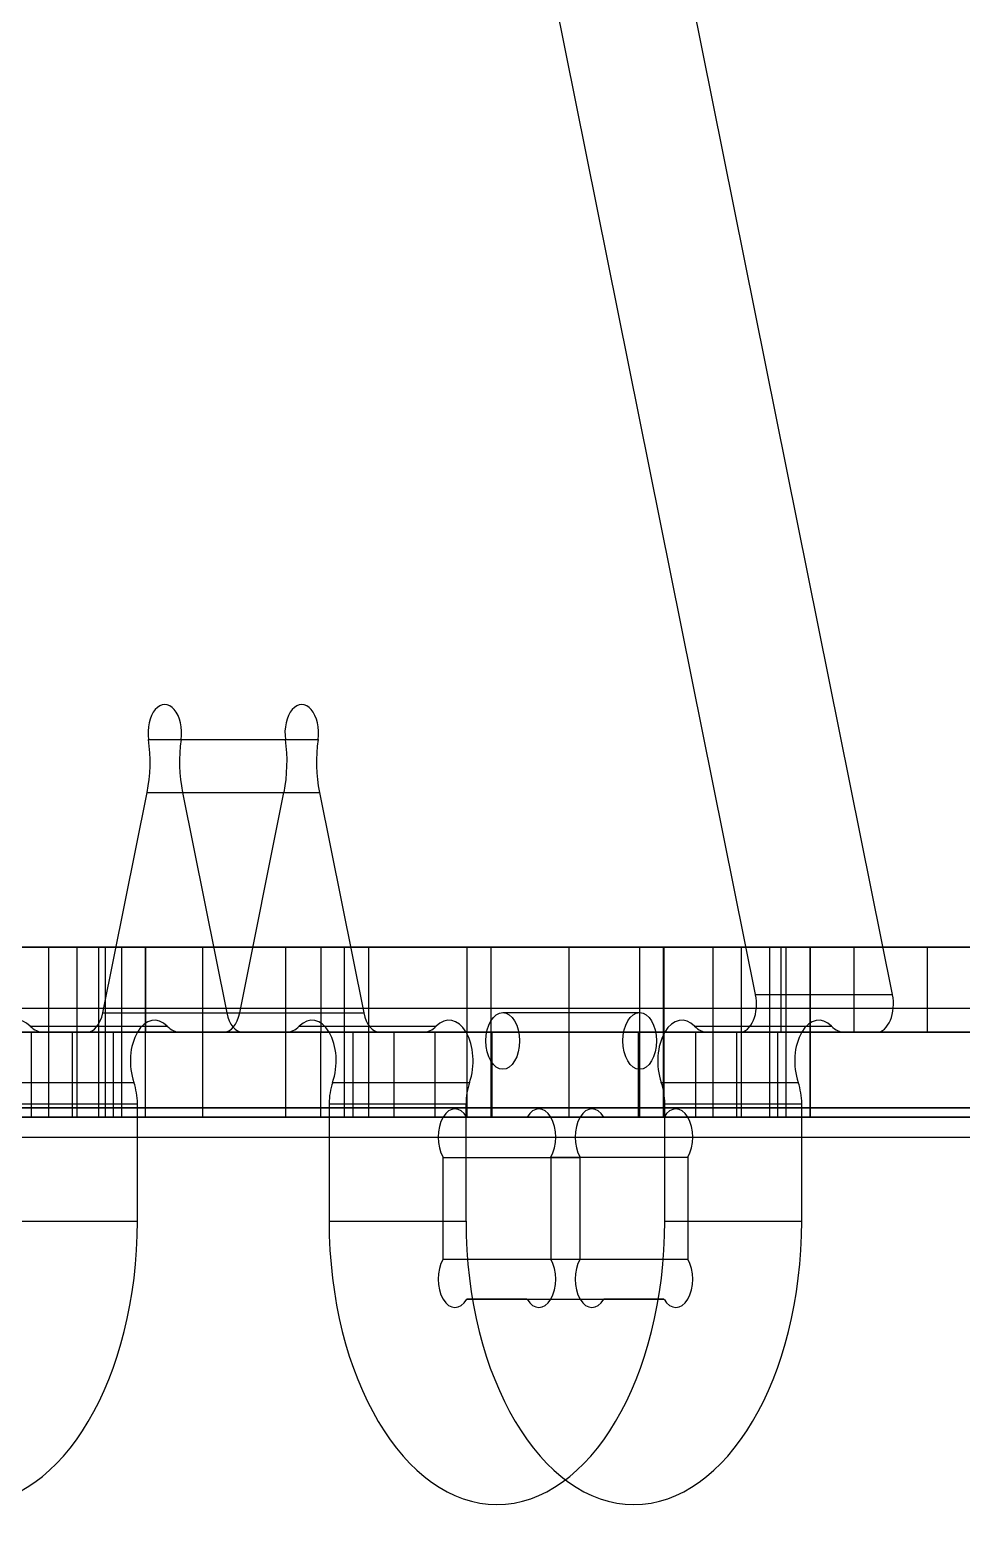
# Model space of a CAD drawing. Header units: millimetres. Extents: x -1736 to -633, y -290 to 351.
# Drawn here: x -1279 to -1180.4, y -44.4 to 115 of the extents above; entities that cross this region are included whole.
import ezdxf

# ---------------------------------------------------------------- set-up
doc = ezdxf.new("R2010")
doc.units = ezdxf.units.MM
doc.header["$MEASUREMENT"] = 0
for name, color, linetype, true_color in [('Electrical System', 7, 'Continuous', 0x0516e0), ('The Irrigation System', 7, 'Continuous', 0x04feff), ('The Wooden Frame', 7, 'Continuous', 0xd8b17e)]:
    doc.layers.add(name, color=color, linetype=linetype, true_color=true_color)

msp = doc.modelspace()

# ---------------------------------------------------------------- linework, layer by layer
at = {"layer": 'Electrical System'}
for points in [[(-885.54, 224.26, -481.4), (-892.32, 224.26, -489.76), (-905.48, 224.26, -505.91), (-924.81, 224.48, -529.14), (-943.21, 225.09, -550.62), (-960.84, 226.21, -570.45), (-977.82, 227.93, -588.73), (-994.23, 230.29, -605.55), (-1010.14, 233.28, -621.01), (-1025.58, 236.87, -635.19), (-1040.58, 241.03, -648.17), (-1055.11, 245.66, -660.03), (-1069.18, 250.68, -670.86), (-1082.76, 255.99, -680.71), (-1095.8, 261.47, -689.67), (-1108.27, 267, -697.8), (-1120.13, 272.47, -705.16), (-1131.35, 277.77, -711.81), (-1141.88, 282.79, -717.8), (-1151.7, 287.45, -723.19), (-1160.81, 291.66, -728.03), (-1169.2, 295.37, -732.37), (-1176.89, 298.56, -736.24), (-1183.91, 301.21, -739.69), (-1190.29, 303.32, -742.76), (-1196.11, 304.9, -745.49), (-1201.39, 305.98, -747.91), (-1206.22, 306.61, -750.04), (-1210.65, 306.82, -751.92), (-1214.74, 306.68, -753.55), (-1218.54, 306.26, -754.94), (-1223.23, 305.46, -756.5), (-1227.71, 304.42, -757.7), (-1232.08, 303.51, -758.58), (-1235.42, 302.95, -759.13), (-1238.91, 302.55, -759.57), (-1242.68, 302.37, -759.94), (-1246.69, 302.46, -760.23), (-1251.04, 302.84, -760.46), (-1254.86, 303.39, -760.61), (-1258.13, 303.99, -760.71), (-1260.75, 304.54, -760.78), (-1263.44, 305.15, -760.84), (-1267.25, 306.11, -760.91), (-1271.19, 307.2, -760.96), (-1275.25, 308.42, -761.01), (-1278.46, 309.43, -761.04), (-1281.73, 310.5, -761.06), (-1288.73, 312.85, -761.1), (-1297.17, 315.87, -761.13), (-1307.08, 319.51, -761.15), (-1314.92, 322.41, -761.15), (-1322.9, 325.35, -761.16), (-1331.09, 328.32, -761.16), (-1339.37, 331.24, -761.16), (-1350.55, 335.03, -761.15), (-1361.77, 338.54, -761.15), (-1373.06, 341.68, -761.14), (-1381.41, 343.78, -761.13), (-1389.73, 345.63, -761.12), (-1400.54, 347.69, -761.1), (-1413.78, 349.55, -761.08), (-1429.24, 350.58, -761.04), (-1444.06, 350.38, -760.98), (-1458.22, 349.02, -760.9), (-1471.72, 346.59, -760.81), (-1484.59, 343.2, -760.7), (-1496.87, 338.96, -760.56), (-1508.64, 333.93, -760.41), (-1519.96, 328.17, -760.24), (-1530.9, 321.64, -760.06), (-1541.48, 314.3, -759.86), (-1551.74, 306.07, -759.66), (-1561.68, 296.85, -759.46), (-1571.32, 286.54, -759.26), (-1580.64, 275.04, -759.08), (-1589.62, 262.26, -758.9), (-1598.24, 248.13, -758.75), (-1606.45, 232.58, -758.61), (-1614.22, 215.62, -758.49), (-1621.49, 197.21, -758.39), (-1628.23, 177.41, -758.32), (-1634.43, 156.25, -758.26), (-1640.11, 133.8, -758.21), (-1645.32, 110.13, -758.18), (-1650.18, 85.34, -758.15), (-1654.85, 59.52, -758.14), (-1659.6, 32.76, -758.13), (-1663.85, 9.92, -758.12), (-1667.58, -8.78, -758.12), (-1670.59, -23.17, -758.12), (-1673.81, -37.83, -758.12), (-1677.25, -52.81, -758.12), (-1680.9, -68.17, -758.12), (-1686.07, -89.67, -758.11), (-1691.41, -112.02, -758.11), (-1696.5, -135.48, -758.11), (-1700.19, -154.49, -758.11), (-1703.49, -174.76, -758.11), (-1705.69, -192.58, -758.11), (-1707.05, -207.65, -758.11), (-1707.84, -219.63, -758.11), (-1708.34, -232.13, -758.11), (-1708.46, -240.65, -758.11), (-1708.46, -245, -758.11)], [(-883.21, 221.26, -483.29), (-889.99, 221.26, -491.65), (-903.17, 221.26, -507.82), (-922.54, 221.48, -531.1), (-941.01, 222.09, -552.66), (-958.72, 223.22, -572.59), (-975.81, 224.95, -590.98), (-992.34, 227.32, -607.93), (-1008.39, 230.34, -623.52), (-1023.97, 233.97, -637.83), (-1039.11, 238.16, -650.93), (-1053.78, 242.84, -662.91), (-1067.99, 247.91, -673.84), (-1081.69, 253.27, -683.79), (-1094.84, 258.79, -692.83), (-1107.42, 264.37, -701.02), (-1119.36, 269.88, -708.43), (-1130.64, 275.21, -715.12), (-1141.22, 280.25, -721.14), (-1151.08, 284.92, -726.55), (-1160.2, 289.14, -731.39), (-1168.58, 292.85, -735.72), (-1176.24, 296.03, -739.58), (-1183.21, 298.66, -743.01), (-1189.52, 300.74, -746.04), (-1195.24, 302.29, -748.73), (-1200.41, 303.35, -751.09), (-1205.11, 303.96, -753.17), (-1209.41, 304.17, -754.99), (-1213.39, 304.03, -756.57), (-1217.11, 303.62, -757.94), (-1221.78, 302.82, -759.49), (-1226.37, 301.76, -760.72), (-1231, 300.8, -761.66), (-1234.58, 300.19, -762.25), (-1238.34, 299.77, -762.72), (-1242.39, 299.57, -763.11), (-1246.65, 299.67, -763.42), (-1251.23, 300.06, -763.67), (-1255.19, 300.64, -763.82), (-1258.57, 301.26, -763.93), (-1261.27, 301.82, -764), (-1264.03, 302.46, -764.06), (-1267.91, 303.43, -764.13), (-1271.92, 304.54, -764.19), (-1276.03, 305.78, -764.23), (-1279.27, 306.8, -764.26), (-1282.57, 307.87, -764.29), (-1289.63, 310.24, -764.33), (-1298.11, 313.28, -764.36), (-1308.03, 316.92, -764.37), (-1315.87, 319.83, -764.38), (-1323.84, 322.76, -764.38), (-1332.02, 325.72, -764.38), (-1340.27, 328.63, -764.38), (-1351.41, 332.41, -764.38), (-1362.56, 335.9, -764.37), (-1373.77, 339.02, -764.36), (-1382.05, 341.1, -764.36), (-1390.3, 342.93, -764.35), (-1401, 344.97, -764.33), (-1414.07, 346.81, -764.3), (-1429.32, 347.82, -764.26), (-1443.93, 347.62, -764.21), (-1457.87, 346.29, -764.13), (-1471.15, 343.9, -764.04), (-1483.81, 340.56, -763.93), (-1495.91, 336.38, -763.8), (-1507.52, 331.43, -763.65), (-1518.68, 325.75, -763.48), (-1529.45, 319.31, -763.3), (-1539.88, 312.08, -763.11), (-1549.99, 303.97, -762.91), (-1559.79, 294.89, -762.71), (-1569.29, 284.72, -762.52), (-1578.49, 273.37, -762.33), (-1587.36, 260.74, -762.16), (-1595.89, 246.76, -762), (-1604.02, 231.37, -761.87), (-1611.72, 214.54, -761.75), (-1618.95, 196.27, -761.66), (-1625.65, 176.58, -761.58), (-1631.82, 155.53, -761.52), (-1637.47, 133.17, -761.47), (-1642.66, 109.58, -761.44), (-1647.51, 84.84, -761.42), (-1652.18, 59.05, -761.4), (-1656.93, 32.28, -761.39), (-1661.18, 9.41, -761.38), (-1664.92, -9.32, -761.38), (-1667.94, -23.74, -761.38), (-1671.17, -38.42, -761.38), (-1674.61, -53.43, -761.38), (-1678.26, -68.8, -761.38), (-1683.44, -90.3, -761.38), (-1688.77, -112.63, -761.38), (-1693.85, -136.02, -761.38), (-1697.52, -154.97, -761.38), (-1700.8, -175.15, -761.38), (-1703, -192.88, -761.38), (-1704.35, -207.86, -761.38), (-1705.13, -219.77, -761.38), (-1705.63, -232.21, -761.38), (-1705.75, -240.68, -761.38), (-1705.75, -245, -761.38)], [(-887.87, 221.26, -479.51), (-894.65, 221.26, -487.87), (-907.8, 221.26, -504.01), (-927.13, 221.48, -527.24), (-945.53, 222.09, -548.72), (-963.17, 223.22, -568.56), (-980.16, 224.94, -586.85), (-996.59, 227.29, -603.69), (-1012.52, 230.28, -619.17), (-1027.98, 233.88, -633.36), (-1042.99, 238.04, -646.36), (-1057.54, 242.68, -658.24), (-1071.63, 247.71, -669.07), (-1085.21, 253.03, -678.94), (-1098.26, 258.51, -687.9), (-1110.74, 264.04, -696.03), (-1122.59, 269.51, -703.39), (-1133.8, 274.8, -710.03), (-1144.3, 279.81, -716.01), (-1154.09, 284.45, -721.38), (-1163.15, 288.63, -726.19), (-1171.48, 292.32, -730.49), (-1179.08, 295.47, -734.32), (-1185.99, 298.08, -737.72), (-1192.23, 300.14, -740.72), (-1197.87, 301.68, -743.37), (-1202.95, 302.72, -745.69), (-1207.53, 303.31, -747.72), (-1211.69, 303.51, -749.47), (-1215.49, 303.38, -750.99), (-1219.01, 302.99, -752.28), (-1223.38, 302.24, -753.73), (-1227.65, 301.25, -754.88), (-1231.99, 300.35, -755.76), (-1235.37, 299.77, -756.31), (-1238.97, 299.37, -756.77), (-1242.88, 299.18, -757.15), (-1247.04, 299.27, -757.45), (-1251.54, 299.66, -757.69), (-1255.47, 300.23, -757.84), (-1258.82, 300.85, -757.95), (-1261.5, 301.4, -758.02), (-1264.25, 302.03, -758.08), (-1268.12, 303, -758.15), (-1272.11, 304.12, -758.21), (-1276.22, 305.35, -758.25), (-1279.46, 306.37, -758.28), (-1282.76, 307.44, -758.31), (-1289.81, 309.81, -758.35), (-1298.28, 312.84, -758.37), (-1308.2, 316.49, -758.39), (-1316.04, 319.39, -758.4), (-1324, 322.32, -758.4), (-1332.17, 325.28, -758.4), (-1340.43, 328.19, -758.4), (-1351.55, 331.96, -758.4), (-1362.69, 335.45, -758.39), (-1373.89, 338.56, -758.38), (-1382.16, 340.64, -758.37), (-1390.38, 342.47, -758.36), (-1401.06, 344.5, -758.35), (-1414.11, 346.34, -758.32), (-1429.32, 347.35, -758.28), (-1443.88, 347.15, -758.22), (-1457.77, 345.82, -758.15), (-1471, 343.44, -758.06), (-1483.62, 340.11, -757.95), (-1495.67, 335.95, -757.82), (-1507.24, 331.01, -757.67), (-1518.36, 325.35, -757.5), (-1529.11, 318.94, -757.32), (-1539.5, 311.73, -757.13), (-1549.58, 303.64, -756.93), (-1559.36, 294.58, -756.73), (-1568.84, 284.43, -756.54), (-1578.02, 273.11, -756.35), (-1586.88, 260.5, -756.18), (-1595.39, 246.54, -756.03), (-1603.52, 231.16, -755.89), (-1611.21, 214.35, -755.78), (-1618.42, 196.1, -755.68), (-1625.12, 176.44, -755.6), (-1631.28, 155.4, -755.54), (-1636.93, 133.06, -755.5), (-1642.12, 109.48, -755.46), (-1646.97, 84.74, -755.44), (-1651.64, 58.95, -755.42), (-1656.39, 32.18, -755.41), (-1660.64, 9.31, -755.41), (-1664.38, -9.43, -755.41), (-1667.4, -23.85, -755.41), (-1670.63, -38.54, -755.4), (-1674.08, -53.55, -755.4), (-1677.72, -68.93, -755.4), (-1682.9, -90.43, -755.4), (-1688.24, -112.75, -755.4), (-1693.31, -136.14, -755.4), (-1696.98, -155.07, -755.4), (-1700.26, -175.23, -755.4), (-1702.45, -192.94, -755.4), (-1703.8, -207.9, -755.4), (-1704.58, -219.8, -755.4), (-1705.08, -232.22, -755.4), (-1705.2, -240.68, -755.4), (-1705.2, -245, -755.4)], [(-885.54, 218.26, -481.4), (-892.32, 218.26, -489.76), (-905.49, 218.26, -505.92), (-924.86, 218.48, -529.2), (-943.33, 219.09, -550.76), (-961.05, 220.22, -570.7), (-978.15, 221.95, -589.11), (-994.7, 224.33, -606.07), (-1010.76, 227.34, -621.68), (-1026.36, 230.98, -636), (-1041.52, 235.18, -649.12), (-1056.22, 239.86, -661.11), (-1070.44, 244.94, -672.06), (-1084.15, 250.3, -682.01), (-1097.31, 255.83, -691.06), (-1109.88, 261.41, -699.25), (-1121.82, 266.92, -706.66), (-1133.09, 272.24, -713.34), (-1143.65, 277.27, -719.34), (-1153.47, 281.92, -724.73), (-1162.54, 286.11, -729.55), (-1170.85, 289.8, -733.85), (-1178.42, 292.94, -737.66), (-1185.29, 295.52, -741.03), (-1191.46, 297.56, -744), (-1197, 299.07, -746.61), (-1201.96, 300.09, -748.87), (-1206.42, 300.66, -750.84), (-1210.45, 300.85, -752.54), (-1214.13, 300.73, -754.01), (-1217.58, 300.35, -755.28), (-1221.92, 299.6, -756.72), (-1226.31, 298.59, -757.91), (-1230.9, 297.63, -758.84), (-1234.53, 297.02, -759.43), (-1238.39, 296.58, -759.92), (-1242.58, 296.38, -760.33), (-1247, 296.48, -760.65), (-1251.73, 296.89, -760.9), (-1255.8, 297.48, -761.06), (-1259.27, 298.12, -761.16), (-1262.02, 298.69, -761.24), (-1264.83, 299.34, -761.3), (-1268.78, 300.32, -761.37), (-1272.84, 301.46, -761.43), (-1277, 302.71, -761.48), (-1280.28, 303.73, -761.51), (-1283.6, 304.82, -761.53), (-1290.71, 307.2, -761.57), (-1299.22, 310.25, -761.6), (-1309.15, 313.9, -761.62), (-1316.99, 316.8, -761.62), (-1324.95, 319.73, -761.63), (-1333.1, 322.69, -761.63), (-1341.33, 325.59, -761.62), (-1352.41, 329.34, -761.62), (-1363.49, 332.81, -761.61), (-1374.6, 335.9, -761.61), (-1382.8, 337.96, -761.6), (-1390.95, 339.77, -761.59), (-1401.51, 341.78, -761.57), (-1414.41, 343.6, -761.55), (-1429.41, 344.59, -761.51), (-1443.74, 344.4, -761.45), (-1457.41, 343.09, -761.38), (-1470.43, 340.74, -761.29), (-1482.85, 337.47, -761.18), (-1494.72, 333.37, -761.05), (-1506.11, 328.51, -760.9), (-1517.08, 322.93, -760.74), (-1527.66, 316.61, -760.56), (-1537.91, 309.5, -760.37), (-1547.83, 301.54, -760.18), (-1557.46, 292.61, -759.98), (-1566.81, 282.61, -759.79), (-1575.87, 271.44, -759.61), (-1584.62, 258.99, -759.44), (-1593.04, 245.18, -759.29), (-1601.09, 229.95, -759.15), (-1608.71, 213.28, -759.04), (-1615.88, 195.15, -758.94), (-1622.53, 175.61, -758.87), (-1628.67, 154.68, -758.81), (-1634.29, 132.43, -758.76), (-1639.47, 108.93, -758.73), (-1644.3, 84.24, -758.7), (-1648.97, 58.48, -758.69), (-1653.72, 31.7, -758.68), (-1657.98, 8.8, -758.67), (-1661.72, -9.97, -758.67), (-1664.75, -24.42, -758.67), (-1667.99, -39.14, -758.67), (-1671.44, -54.17, -758.67), (-1675.09, -69.56, -758.67), (-1680.27, -91.07, -758.67), (-1685.59, -113.36, -758.67), (-1690.65, -136.68, -758.67), (-1694.31, -155.55, -758.67), (-1697.57, -175.61, -758.67), (-1699.75, -193.23, -758.67), (-1701.09, -208.11, -758.67), (-1701.87, -219.95, -758.67), (-1702.37, -232.29, -758.67), (-1702.48, -240.71, -758.67), (-1702.48, -245, -758.67)]]:
    msp.add_open_spline(points, degree=3, knots=[0, 0, 0, 0, 32.303081, 62.488288, 90.767441, 117.335156, 142.370567, 166.036756, 188.478604, 209.819901, 230.160584, 249.574871, 268.110802, 285.791439, 302.617673, 318.572438, 333.625988, 347.741916, 360.8836, 373.020834, 384.136404, 394.231694, 403.32863, 411.468987, 418.713078, 425.137965, 430.835027, 435.90661, 440.461521, 444.60942, 448.454882, 452.092656, 459.06706, 462.543499, 466.100638, 469.805485, 473.726161, 478.098458, 482.470754, 487.399442, 490.073224, 492.747006, 495.639228, 498.53145, 504.756862, 508.085725, 511.414587, 514.949649, 518.484711, 533.73592, 541.96194, 550.18796, 558.815229, 567.442497, 576.25919, 585.075883, 602.687462, 611.316059, 619.944655, 628.281608, 636.61856, 652.589512, 667.828196, 682.372483, 696.304141, 709.727746, 722.754355, 735.49185, 748.042577, 760.507453, 772.992874, 785.61543, 798.503526, 811.79616, 825.638959, 840.177755, 855.550242, 871.876453, 889.249264, 907.730503, 927.355021, 948.135701, 970.067434, 993.130195, 1017.291634, 1042.50993, 1068.737996, 1095.931433, 1124.075485, 1138.52139, 1153.241938, 1168.268931, 1183.645806, 1199.428675, 1215.687525, 1249.99373, 1268.270983, 1287.493643, 1307.850898, 1329.576014, 1341.038868, 1352.956105, 1365.373646, 1378.34196, 1378.34196, 1378.34196, 1378.34196], dxfattribs=at)
msp.add_open_spline([(-885.54, 221.26, -481.4), (-962.54, 221.26, -576.4), (-1072, 221.26, -701.4), (-1257, 374.26, -761.4), (-1175.32, 226.36, -761.4), (-1394.42, 382.85, -761.4), (-1510, 337, -761.4), (-1597.47, 288, -758.39), (-1655.33, 124.32, -758.39), (-1656.47, -35, -758.39), (-1705.47, -148, -758.39), (-1705.47, -245, -758.39)], degree=5, dxfattribs=at)
at = {"layer": 'The Irrigation System'}
for p, q in [((-711.74, 0, 110.11), (-1311.74, 0, 110.11)), ((-711.74, 0, -189.89), (-1311.74, 0, -189.89)), ((-711.74, 0, -39.89), (-1311.74, 0, -39.89)), ((-712.74, 1, 110.11), (-1310.74, 1, 110.11)), ((-1310.74, 1, -188.89), (-712.74, 1, -188.89)), ((-712.74, 1, -39.89), (-1310.74, 1, -39.89))]:
    msp.add_line(p, q, dxfattribs=at)
at = {"layer": 'The Wooden Frame'}
for p, q in [((-1202.19, 12.97, -442.73), (-1227.84, 140.35, -407.85)), ((-1202.19, 12.97, -442.73), (-1227.84, 140.35, -407.85)), ((-1187.69, 12.97, -432.06), (-1213.34, 140.35, -397.19)), ((-1187.69, 12.97, -432.06), (-1213.34, 140.35, -397.19)), ((-1266.48, 39.96, -355.31), (-1251.98, 39.96, -344.65)), ((-1266.48, 39.96, -355.31), (-1251.98, 39.96, -344.65)), ((-1263.03, 39.96, -360.01), (-1248.53, 39.96, -349.34)), ((-1263.03, 39.96, -360.01), (-1248.53, 39.96, -349.34)), ((-1271.33, 11.03, -348.72), (-1266.63, 34.37, -355.11)), ((-1271.33, 11.03, -348.72), (-1266.63, 34.37, -355.11)), ((-1266.63, 34.37, -355.11), (-1252.13, 34.37, -344.45)), ((-1266.63, 34.37, -355.11), (-1252.13, 34.37, -344.45)), ((-1262.88, 34.37, -360.21), (-1248.38, 34.37, -349.54)), ((-1262.88, 34.37, -360.21), (-1258.18, 11.03, -366.59)), ((-1262.88, 34.37, -360.21), (-1248.38, 34.37, -349.54)), ((-1262.88, 34.37, -360.21), (-1258.18, 11.03, -366.59)), ((-1256.82, 11.03, -338.06), (-1252.13, 34.37, -344.45)), ((-1256.82, 11.03, -338.06), (-1252.13, 34.37, -344.45)), ((-1248.38, 34.37, -349.54), (-1243.68, 11.03, -355.93)), ((-1248.38, 34.37, -349.54), (-1243.68, 11.03, -355.93)), ((-1145.44, 18, -474.14), (-1374.8, 18, -474.14)), ((-1361.74, 18, -208.39), (-1031.04, 18, -208.39)), ((-1342.24, 18, 258.89), (-680.74, 18, 258.89)), ((-680.74, 18, 278.14), (-1342.24, 18, 278.14)), ((-1342.24, 18, 475.14), (-680.74, 18, 475.14)), ((-680.74, 18, 285.64), (-1342.24, 18, 285.64)), ((-1300.55, 18, -277.55), (-1269.29, 18, -320.05)), ((-1282.28, 18, -334.88), (-1248.23, 18, -381.18)), ((-1277.03, 0, -290), (-1277.03, 18, -290)), ((-1274.03, 0, -293), (-1274.03, 18, -293)), ((-1274.03, 0, -287), (-1274.03, 18, -287)), ((-1271.72, 0, -739.59), (-1271.72, 18, -739.59)), ((-1151.99, 18, -495.8), (-1271.72, 18, -739.59)), ((-1271.03, 0, -290), (-1271.03, 18, -290)), ((-1269.29, 9, -320.05), (-1269.29, 18, -320.05)), ((-1232.72, 18, -369.78), (-1266.78, 18, -323.47)), ((-1266.78, 18, -323.47), (-1266.78, 9, -323.47)), ((-1266.78, 0, -323.47), (-1266.78, 18, -323.47)), ((-1260.73, 0, 176.92), (-1260.73, 18, 176.92)), ((-1251.94, 0, 198.14), (-1251.94, 18, 198.14)), ((-1248.23, 18, -381.18), (-1248.23, 9, -381.18)), ((-1214.46, 18, -427.11), (-1245.72, 18, -384.6)), ((-1245.72, 9, -384.6), (-1245.72, 18, -384.6)), ((-1243.15, 0, 219.35), (-1243.15, 18, 219.35)), ((-1232.72, 9, -369.78), (-1232.72, 18, -369.78)), ((-1232.72, 0, -369.78), (-1232.72, 18, -369.78)), ((-1230.21, 18, -373.19), (-1198.95, 18, -415.7)), ((-1230.21, 9, -373.19), (-1230.21, 18, -373.19)), ((-1221.94, 0, 228.14), (-1221.94, 18, 228.14)), ((-801.03, 18, 228.14), (-1221.94, 18, 228.14)), ((-1214.46, 9, -427.11), (-1214.46, 18, -427.11)), ((-1211.94, 9, -430.52), (-1211.94, 18, -430.52)), ((-1211.94, 18, -430.52), (-1199.49, 18, -447.45)), ((-1211.94, 9, -430.52), (-1211.94, 18, -430.52)), ((-1211.86, 0, -617.7), (-1211.86, 18, -617.7)), ((-1206.69, 0, -385.65), (-1206.69, 18, -385.65)), ((-1203.69, 0, -388.65), (-1203.69, 18, -388.65)), ((-1203.69, 0, -382.65), (-1203.69, 18, -382.65)), ((-1200.69, 0, -385.65), (-1200.69, 18, -385.65)), ((-1199.49, 9, -447.45), (-1199.49, 18, -447.45)), ((-1199.49, 18, -447.45), (-1183.99, 18, -436.05)), ((-1198.95, 9, -415.7), (-1198.95, 18, -415.7)), ((-1183.99, 18, -436.05), (-1196.43, 18, -419.12)), ((-1196.43, 18, -419.12), (-1196.43, 9, -419.12)), ((-1196.43, 9, -419.12), (-1196.43, 18, -419.12)), ((-1196.39, 0, -208.39), (-1196.39, 18, -208.39)), ((-1191.74, 9, -441.75), (-1191.74, 18, -441.75)), ((-1183.99, 9, -436.05), (-1183.99, 18, -436.05)), ((-1202.19, 12.97, -442.73), (-1187.69, 12.97, -432.06)), ((-1202.19, 12.97, -442.73), (-1187.69, 12.97, -432.06)), ((-676.24, 11.5, 276.89), (-1347.24, 11.5, 276.89)), ((-676.24, 11.5, 258.89), (-1347.24, 11.5, 258.89)), ((-676.24, 11.5, 267.89), (-1347.24, 11.5, 267.89)), ((-1279, 9.63, -338.29), (-1264.5, 9.63, -327.63)), ((-1279, 9.63, -338.29), (-1264.5, 9.63, -327.63)), ((-1271.33, 11.03, -348.72), (-1256.82, 11.03, -338.06)), ((-1271.33, 11.03, -348.72), (-1256.82, 11.03, -338.06)), ((-1258.18, 11.03, -366.59), (-1243.68, 11.03, -355.93)), ((-1258.18, 11.03, -366.59), (-1243.68, 11.03, -355.93)), ((-1250.51, 9.63, -377.03), (-1236.01, 9.63, -366.36)), ((-1250.51, 9.63, -377.03), (-1236.01, 9.63, -366.36)), ((-1228.97, 11.07, -406.32), (-1214.47, 11.07, -395.65)), ((-1228.97, 11.07, -406.32), (-1214.47, 11.07, -395.65)), ((-1208.66, 9.63, -433.94), (-1194.16, 9.63, -423.27)), ((-1208.66, 9.63, -433.94), (-1194.16, 9.63, -423.27)), ((-1361.74, 9, -208.39), (-1031.04, 9, -208.39)), ((-680.74, 9, 258.89), (-1342.24, 9, 258.89)), ((-1342.24, 9, 278.14), (-680.74, 9, 278.14)), ((-1342.24, 9, 475.14), (-680.74, 9, 475.14)), ((-1269.29, 9, -320.05), (-1300.55, 9, -277.55)), ((-1248.23, 9, -381.18), (-1282.28, 9, -334.88)), ((-1278.87, 0, -332.36), (-1278.87, 9, -332.36)), ((-1278.87, 9, -332.36), (-1270.19, 9, -325.99)), ((-1277.66, 9, -340.11), (-1263.16, 9, -329.45)), ((-1277.66, 9, -340.11), (-1273.01, 9, -346.43)), ((-1277.66, 9, -340.11), (-1263.16, 9, -329.45)), ((-1277.66, 9, -340.11), (-1273.01, 9, -346.43)), ((-1274.53, 9, -329.17), (-1240.48, 9, -375.48)), ((-1274.53, 0, -329.17), (-1274.53, 9, -329.17)), ((-1273.01, 9, -346.43), (-1258.51, 9, -335.77)), ((-1273.01, 9, -346.43), (-1258.51, 9, -335.77)), ((-1151.99, 9, -495.8), (-1271.72, 9, -739.59)), ((-1270.19, 0, -325.99), (-1270.19, 9, -325.99)), ((-1269.29, 0, -320.05), (-1269.29, 9, -320.05)), ((-1266.78, 9, -323.47), (-1232.72, 9, -369.78)), ((-1249.75, 9, -346.62), (-1265.26, 9, -358.03)), ((-1263.16, 9, -329.45), (-1258.51, 9, -335.77)), ((-1263.16, 9, -329.45), (-1258.51, 9, -335.77)), ((-1256.5, 9, -368.88), (-1242, 9, -358.22)), ((-1256.5, 9, -368.88), (-1251.85, 9, -375.21)), ((-1256.5, 9, -368.88), (-1242, 9, -358.22)), ((-1256.5, 9, -368.88), (-1251.85, 9, -375.21)), ((-1251.85, 9, -375.21), (-1237.35, 9, -364.54)), ((-1251.85, 9, -375.21), (-1237.35, 9, -364.54)), ((-1248.23, 0, -381.18), (-1248.23, 9, -381.18)), ((-1245.72, 0, -384.6), (-1245.72, 9, -384.6)), ((-1214.46, 9, -427.11), (-1245.72, 9, -384.6)), ((-1244.81, 0, -378.67), (-1244.81, 9, -378.67)), ((-1236.14, 9, -372.29), (-1244.81, 9, -378.67)), ((-1242, 9, -358.22), (-1237.35, 9, -364.54)), ((-1242, 9, -358.22), (-1237.35, 9, -364.54)), ((-1240.48, 0, -375.48), (-1240.48, 9, -375.48)), ((-1236.14, 0, -372.29), (-1236.14, 9, -372.29)), ((-1230.21, 0, -373.19), (-1230.21, 9, -373.19)), ((-1230.21, 9, -373.19), (-1198.95, 9, -415.7)), ((-1230.09, 0, -405.85), (-1230.09, 9, -405.85)), ((-801.03, 9, 228.14), (-1221.94, 9, 228.14)), ((-1214.58, 0, -394.45), (-1214.58, 9, -394.45)), ((-1214.46, 0, -427.11), (-1214.46, 9, -427.11)), ((-1199.49, 9, -447.45), (-1211.94, 9, -430.52)), ((-1211.94, 0, -430.52), (-1211.94, 9, -430.52)), ((-1208.52, 0, -428.01), (-1208.52, 9, -428.01)), ((-1208.52, 9, -428.01), (-1199.85, 9, -421.63)), ((-1207.32, 9, -435.76), (-1192.82, 9, -425.09)), ((-1207.32, 9, -435.76), (-1203.88, 9, -440.44)), ((-1207.32, 9, -435.76), (-1192.82, 9, -425.09)), ((-1207.32, 9, -435.76), (-1203.88, 9, -440.44)), ((-1204.19, 0, -424.82), (-1204.19, 9, -424.82)), ((-1204.19, 9, -424.82), (-1191.74, 9, -441.75)), ((-1203.88, 9, -440.44), (-1189.37, 9, -429.77)), ((-1203.88, 9, -440.44), (-1189.37, 9, -429.77)), ((-1199.85, 0, -421.63), (-1199.85, 9, -421.63)), ((-1183.99, 9, -436.05), (-1199.49, 9, -447.45)), ((-1198.95, 0, -415.7), (-1198.95, 9, -415.7)), ((-1196.43, 9, -419.12), (-1183.99, 9, -436.05)), ((-1196.43, 0, -419.12), (-1196.43, 9, -419.12)), ((-1192.82, 9, -425.09), (-1189.37, 9, -429.77)), ((-1192.82, 9, -425.09), (-1189.37, 9, -429.77)), ((-1282.53, 3.68, -333.49), (-1268.03, 3.68, -322.83)), ((-1282.53, 3.68, -333.49), (-1268.03, 3.68, -322.83)), ((-1246.98, 3.68, -381.82), (-1232.48, 3.68, -371.16)), ((-1246.98, 3.68, -381.82), (-1232.48, 3.68, -371.16)), ((-1212.19, 3.68, -429.14), (-1197.68, 3.68, -418.47)), ((-1212.19, 3.68, -429.14), (-1197.68, 3.68, -418.47)), ((-1145.44, 0, -474.14), (-1374.8, 0, -474.14)), ((-1361.74, 0, -208.39), (-1031.04, 0, -208.39)), ((-1300.55, 0, -277.55), (-1269.29, 0, -320.05)), ((-1282.15, 1.42, -334), (-1267.65, 1.42, -323.34)), ((-1282.15, 1.42, -334), (-1267.65, 1.42, -323.34)), ((-1270.19, 0, -325.99), (-1278.87, 0, -332.36)), ((-1151.99, 0, -495.8), (-1271.72, 0, -739.59)), ((-1267.65, -10.99, -323.34), (-1267.65, 1.42, -323.34)), ((-1267.65, -10.99, -323.34), (-1267.65, 1.42, -323.34)), ((-1247.36, 1.42, -381.31), (-1232.86, 1.42, -370.65)), ((-1247.36, 1.42, -381.31), (-1247.36, -10.99, -381.31)), ((-1247.36, 1.42, -381.31), (-1232.86, 1.42, -370.65)), ((-1247.36, 1.42, -381.31), (-1247.36, -10.99, -381.31)), ((-1214.46, 0, -427.11), (-1245.72, 0, -384.6)), ((-1244.81, 0, -378.67), (-1236.14, 0, -372.29)), ((-1232.86, 1.42, -370.65), (-1232.86, -10.99, -370.65)), ((-1232.86, 1.42, -370.65), (-1232.86, -10.99, -370.65)), ((-1232.77, 0, -401.14), (-1218.27, 0, -390.48)), ((-1232.77, 0, -401.14), (-1226.4, 0, -409.82)), ((-1232.77, 0, -401.14), (-1218.27, 0, -390.48)), ((-1232.77, 0, -401.14), (-1226.4, 0, -409.82)), ((-1230.21, 0, -373.19), (-1198.95, 0, -415.7)), ((-1226.4, 0, -409.82), (-1211.9, 0, -399.15)), ((-1226.4, 0, -409.82), (-1211.9, 0, -399.15)), ((-1218.27, 0, -390.48), (-1211.9, 0, -399.15)), ((-1218.27, 0, -390.48), (-1211.9, 0, -399.15)), ((-1211.81, -10.99, -429.65), (-1211.81, 1.42, -429.65)), ((-1211.81, 1.42, -429.65), (-1197.31, 1.42, -418.99)), ((-1211.81, -10.99, -429.65), (-1211.81, 1.42, -429.65)), ((-1211.81, 1.42, -429.65), (-1197.31, 1.42, -418.99)), ((-1199.85, 0, -421.63), (-1208.52, 0, -428.01)), ((-1197.31, -10.99, -418.99), (-1197.31, 1.42, -418.99)), ((-1197.31, -10.99, -418.99), (-1197.31, 1.42, -418.99)), ((-661.49, 0, 285.64), (-1361.49, 0, 285.64)), ((-1358.49, 0, 475.14), (-664.49, 0, 475.14)), ((-801.03, 0, 228.14), (-1221.94, 0, 228.14)), ((-1323.61, -2.12, -207.89), (-1029.99, -2.12, -207.89)), ((-1323.61, -2.12, -189.89), (-1029.99, -2.12, -189.89)), ((-1323.61, -2.12, -207.89), (-1029.99, -2.12, -207.89)), ((-1323.61, -2.12, -189.89), (-1029.99, -2.12, -189.89)), ((-1235.29, -15.01, -397.73), (-1235.29, -4.25, -397.73)), ((-1235.29, -4.25, -397.73), (-1220.78, -4.25, -387.06)), ((-1235.29, -15.01, -397.73), (-1235.29, -4.25, -397.73)), ((-1235.29, -4.25, -397.73), (-1220.78, -4.25, -387.06)), ((-1223.88, -4.24, -413.24), (-1209.38, -4.24, -402.57)), ((-1223.88, -4.24, -413.24), (-1223.88, -15.02, -413.24)), ((-1223.88, -4.24, -413.24), (-1209.38, -4.24, -402.57)), ((-1223.88, -4.24, -413.24), (-1223.88, -15.02, -413.24)), ((-1220.78, -15.01, -387.06), (-1220.78, -4.25, -387.06)), ((-1220.78, -15.01, -387.06), (-1220.78, -4.25, -387.06)), ((-1209.38, -4.24, -402.57), (-1209.38, -15.02, -402.57)), ((-1209.38, -4.24, -402.57), (-1209.38, -15.02, -402.57)), ((-1282.15, -10.99, -334), (-1267.65, -10.99, -323.34)), ((-1282.15, -10.99, -334), (-1267.65, -10.99, -323.34)), ((-1247.36, -10.99, -381.31), (-1232.86, -10.99, -370.65)), ((-1247.36, -10.99, -381.31), (-1232.86, -10.99, -370.65)), ((-1211.81, -10.99, -429.65), (-1197.31, -10.99, -418.99)), ((-1211.81, -10.99, -429.65), (-1197.31, -10.99, -418.99)), ((-1235.29, -15.01, -397.73), (-1220.78, -15.01, -387.06)), ((-1235.29, -15.01, -397.73), (-1220.78, -15.01, -387.06)), ((-1223.88, -15.02, -413.24), (-1209.38, -15.02, -402.57)), ((-1223.88, -15.02, -413.24), (-1209.38, -15.02, -402.57)), ((-1226.4, -19.26, -409.82), (-1232.77, -19.26, -401.14)), ((-1232.77, -19.26, -401.14), (-1218.27, -19.26, -390.48)), ((-1226.4, -19.26, -409.82), (-1232.77, -19.26, -401.14)), ((-1232.77, -19.26, -401.14), (-1218.27, -19.26, -390.48)), ((-1226.4, -19.26, -409.82), (-1211.9, -19.26, -399.15)), ((-1226.4, -19.26, -409.82), (-1211.9, -19.26, -399.15)), ((-1211.9, -19.26, -399.15), (-1218.27, -19.26, -390.48)), ((-1211.9, -19.26, -399.15), (-1218.27, -19.26, -390.48))]:
    msp.add_line(p, q, dxfattribs=at)
at = {"layer": 'The Wooden Frame', "extrusion": (0, 1, 0)}
for centre in [(1274.03, -290, 18), (1203.69, -385.65, 18), (1274.03, -290, 9), (1203.69, -385.65, 9), (1274.03, -290, 0), (1203.69, -385.65, 0)]:
    msp.add_circle(centre, 3, dxfattribs=at)
at = {"layer": 'The Wooden Frame', "extrusion": (0.805598, 0, 0.592462)}
for centre in [(8.07, 400.79, -1230.78), (8.07, 400.79, -1230.78), (8.07, 400.79, -1212.78), (8.07, 400.79, -1212.78)]:
    msp.add_circle(centre, 3, dxfattribs=at)
at = {"layer": 'The Wooden Frame', "extrusion": (0.805598, 2.72605e-14, 0.592462)}
for centre in [(40.67, 461.19, -1230.78), (40.67, 461.19, -1230.78), (40.67, 461.19, -1212.78), (40.67, 461.19, -1212.78)]:
    msp.add_arc(centre, 3, 256.2796, 103.7204, dxfattribs=at)
at = {"layer": 'The Wooden Frame', "extrusion": (0.805598, 2.16142e-14, 0.592462)}
msp.add_arc((37.59, 473.82, -1230.78), 10, 251.2295, 283.7192, dxfattribs=at)
msp.add_arc((37.59, 473.82, -1230.78), 10, 251.2295, 283.7192, dxfattribs=at)
at = {"layer": 'The Wooden Frame', "extrusion": (0.805598, -3.60774e-14, 0.592462)}
msp.add_arc((37.59, 448.56, -1230.78), 10, 76.2808, 108.7705, dxfattribs=at)
msp.add_arc((37.59, 448.56, -1230.78), 10, 76.2808, 108.7705, dxfattribs=at)
at = {"layer": 'The Wooden Frame', "extrusion": (0.805598, -2.31736e-15, 0.592462)}
msp.add_arc((37.59, 473.82, -1212.78), 10, 251.2295, 283.7192, dxfattribs=at)
msp.add_arc((37.59, 473.82, -1212.78), 10, 251.2295, 283.7192, dxfattribs=at)
at = {"layer": 'The Wooden Frame', "extrusion": (0.805598, -3.23653e-14, 0.592462)}
msp.add_arc((37.59, 448.56, -1212.78), 10, 76.2808, 108.7705, dxfattribs=at)
msp.add_arc((37.59, 448.56, -1212.78), 10, 76.2808, 108.7705, dxfattribs=at)
at = {"layer": 'The Wooden Frame', "extrusion": (1.93183e-14, 1, -4.01545e-14)}
msp.add_arc((1310.79, -708.39, 18), 50, 218.6156, 270, dxfattribs=at)
at = {"layer": 'The Wooden Frame', "extrusion": (0, 1, 0)}
for centre, radius, start, end in [((1281.94, 198.14, 18), 30, 180, 270.0435), ((1221.94, 198.14, 18), 30, 360, 90), ((1281.94, 198.14, 9), 30, 180, 270.0435), ((1221.94, 198.14, 9), 30, 360, 90), ((1281.83, -331.91, 0), 3, 188.6681, 8.6681), ((1269.74, -323.02, 0), 3, 98.6681, 278.6681), ((1211.49, -427.56, 0), 3, 188.6681, 8.6681), ((1199.4, -418.67, 0), 3, 98.6681, 278.6681), ((1281.94, 198.14, 0), 30, 180, 270.0435), ((1221.94, 198.14, 0), 30, 360, 90)]:
    msp.add_arc(centre, radius, start, end, dxfattribs=at)
at = {"layer": 'The Wooden Frame', "extrusion": (6.44429e-14, 1, 3.18015e-14)}
msp.add_arc((1269.74, -323.02, 18), 3, 98.668, 188.6683, dxfattribs=at)
at = {"layer": 'The Wooden Frame', "extrusion": (-8.51092e-14, 1, -7.19472e-14)}
msp.add_arc((1245.27, -381.63, 18), 3, 278.6681, 8.6678, dxfattribs=at)
at = {"layer": 'The Wooden Frame', "extrusion": (-6.51446e-15, 1, -4.79094e-15)}
msp.add_arc((1233.18, -372.74, 18), 3, 98.6681, 188.6681, dxfattribs=at)
at = {"layer": 'The Wooden Frame', "extrusion": (-2.24577e-14, 1, -1.53725e-13)}
msp.add_arc((1211.49, -427.56, 18), 3, 278.668, 8.668, dxfattribs=at)
at = {"layer": 'The Wooden Frame', "extrusion": (1.33546e-13, 1, 9.82142e-14)}
msp.add_arc((1199.4, -418.67, 18), 3, 98.6681, 188.668, dxfattribs=at)
at = {"layer": 'The Wooden Frame', "extrusion": (0.805598, -4.2316e-14, 0.592462)}
for centre in [(12, 358.43, -1230.78), (12, 358.43, -1230.78), (12, 358.43, -1212.78), (12, 358.43, -1212.78)]:
    msp.add_arc(centre, 3, 180, 288.7705, dxfattribs=at)
at = {"layer": 'The Wooden Frame', "extrusion": (0.805598, -7.90544e-15, 0.592462)}
for centre in [(5.94, 487.49, -1230.78), (5.94, 487.49, -1230.78), (5.94, 487.49, -1212.78), (5.94, 487.49, -1212.78)]:
    msp.add_arc(centre, 4.33, 328.6002, 121.3997, dxfattribs=at)
at = {"layer": 'The Wooden Frame', "extrusion": (0.805598, -3.68963e-13, 0.592462)}
for centre in [(13.33, 482.97, -1230.78), (13.33, 482.97, -1230.78), (13.33, 482.97, -1212.78), (13.33, 482.97, -1212.78)]:
    msp.add_arc(centre, 4.33, 148.6002, 180, dxfattribs=at)
at = {"layer": 'The Wooden Frame', "extrusion": (0.805598, -1.30522e-13, 0.592462)}
msp.add_arc((12, 475.12, -1230.78), 3, 180, 251.2295, dxfattribs=at)
msp.add_arc((12, 475.12, -1230.78), 3, 180, 251.2295, dxfattribs=at)
at = {"layer": 'The Wooden Frame', "extrusion": (0.805598, -1.79276e-13, 0.592462)}
msp.add_arc((12, 475.12, -1212.78), 3, 180, 251.2295, dxfattribs=at)
msp.add_arc((12, 475.12, -1212.78), 3, 180, 251.2295, dxfattribs=at)
at = {"layer": 'The Wooden Frame', "extrusion": (0.805598, -3.27295e-14, 0.592462)}
msp.add_arc((12, 447.26, -1230.78), 3, 108.7705, 180, dxfattribs=at)
msp.add_arc((12, 447.26, -1230.78), 3, 108.7705, 180, dxfattribs=at)
at = {"layer": 'The Wooden Frame', "extrusion": (0.805598, -3.3968e-13, 0.592462)}
msp.add_arc((13.33, 439.41, -1230.78), 4.33, 180, 211.3998, dxfattribs=at)
msp.add_arc((13.33, 439.41, -1230.78), 4.33, 180, 211.3998, dxfattribs=at)
at = {"layer": 'The Wooden Frame', "extrusion": (0.805598, -1.73697e-14, 0.592462)}
for centre in [(5.94, 434.89, -1230.78), (5.94, 434.89, -1230.78), (5.94, 434.89, -1212.78), (5.94, 434.89, -1212.78)]:
    msp.add_arc(centre, 4.33, 238.6003, 31.3998, dxfattribs=at)
at = {"layer": 'The Wooden Frame', "extrusion": (0.805598, 1.60816e-14, 0.592462)}
msp.add_arc((12, 447.26, -1212.78), 3, 108.7705, 180, dxfattribs=at)
msp.add_arc((12, 447.26, -1212.78), 3, 108.7705, 180, dxfattribs=at)
at = {"layer": 'The Wooden Frame', "extrusion": (0.805598, -1.39386e-13, 0.592462)}
msp.add_arc((13.33, 439.41, -1212.78), 4.33, 180, 211.3998, dxfattribs=at)
msp.add_arc((13.33, 439.41, -1212.78), 4.33, 180, 211.3998, dxfattribs=at)
at = {"layer": 'The Wooden Frame', "extrusion": (0.805598, 1.15321e-14, 0.592462)}
for centre in [(5.94, 368.76, -1230.78), (5.94, 368.76, -1230.78), (5.94, 368.76, -1212.78), (5.94, 368.76, -1212.78)]:
    msp.add_arc(centre, 4.33, 328.6003, 121.3997, dxfattribs=at)
at = {"layer": 'The Wooden Frame', "extrusion": (0.805598, 1.48523e-12, 0.592462)}
msp.add_arc((13.33, 364.25, -1230.78), 4.33, 148.6003, 180, dxfattribs=at)
msp.add_arc((13.33, 364.25, -1230.78), 4.33, 148.6003, 180, dxfattribs=at)
at = {"layer": 'The Wooden Frame', "extrusion": (0.805598, 3.94148e-13, 0.592462)}
msp.add_arc((13.33, 364.25, -1212.78), 4.33, 148.6003, 180, dxfattribs=at)
msp.add_arc((13.33, 364.25, -1212.78), 4.33, 148.6003, 180, dxfattribs=at)
at = {"layer": 'The Wooden Frame', "extrusion": (8.10123e-15, 1, -1.6839e-14)}
msp.add_arc((1310.79, -708.39, 9), 50, 218.6156, 270, dxfattribs=at)
at = {"layer": 'The Wooden Frame', "extrusion": (-3.66039e-14, 1, 2.9429e-13)}
msp.add_arc((1281.83, -331.91, 9), 3, 188.6681, 278.6683, dxfattribs=at)
at = {"layer": 'The Wooden Frame', "extrusion": (2.64886e-14, 1, 6.71604e-14)}
msp.add_arc((1269.74, -323.02, 9), 3, 188.6684, 278.6681, dxfattribs=at)
at = {"layer": 'The Wooden Frame', "extrusion": (9.01396e-14, 1, 6.68109e-14)}
msp.add_arc((1269.74, -323.02, 9), 3, 98.6681, 188.6684, dxfattribs=at)
at = {"layer": 'The Wooden Frame', "extrusion": (-4.61676e-14, 1, -3.4473e-14)}
msp.add_arc((1245.27, -381.63, 9), 3, 278.6681, 8.6678, dxfattribs=at)
at = {"layer": 'The Wooden Frame', "extrusion": (1.85235e-13, 1, -3.15473e-13)}
msp.add_arc((1245.27, -381.63, 9), 3, 8.6678, 98.6681, dxfattribs=at)
at = {"layer": 'The Wooden Frame', "extrusion": (-1.33271e-14, 1, -1.07671e-13)}
msp.add_arc((1233.18, -372.74, 9), 3, 8.6681, 98.668, dxfattribs=at)
at = {"layer": 'The Wooden Frame', "extrusion": (-1.30289e-14, 1, -9.58186e-15)}
msp.add_arc((1233.18, -372.74, 9), 3, 98.668, 188.6681, dxfattribs=at)
at = {"layer": 'The Wooden Frame', "extrusion": (-2.28007e-14, 1, -1.67683e-14)}
msp.add_arc((1211.49, -427.56, 9), 3, 278.6682, 8.6681, dxfattribs=at)
at = {"layer": 'The Wooden Frame', "extrusion": (-1.02578e-13, 1, 1.64215e-13)}
msp.add_arc((1211.49, -427.56, 9), 3, 188.6682, 278.668, dxfattribs=at)
at = {"layer": 'The Wooden Frame', "extrusion": (-9.20046e-14, 1, 2.41e-13)}
msp.add_arc((1199.4, -418.67, 9), 3, 188.6679, 278.6681, dxfattribs=at)
at = {"layer": 'The Wooden Frame', "extrusion": (1.46576e-13, 1, 1.07797e-13)}
msp.add_arc((1199.4, -418.67, 9), 3, 98.6681, 188.6679, dxfattribs=at)
at = {"layer": 'The Wooden Frame', "extrusion": (0.805598, 3.31485e-13, 0.592462)}
msp.add_arc((1.42, 494.89, -1212.78), 4.33, 270, 301.3997, dxfattribs=at)
msp.add_arc((1.42, 494.89, -1212.78), 4.33, 270, 301.3997, dxfattribs=at)
at = {"layer": 'The Wooden Frame', "extrusion": (0.805598, -1.84776e-13, 0.592462)}
msp.add_arc((1.42, 427.49, -1230.78), 4.33, 58.6003, 90, dxfattribs=at)
msp.add_arc((1.42, 427.49, -1230.78), 4.33, 58.6003, 90, dxfattribs=at)
at = {"layer": 'The Wooden Frame', "extrusion": (0.805598, 1.78188e-13, 0.592462)}
msp.add_arc((1.42, 427.49, -1212.78), 4.33, 58.6003, 90, dxfattribs=at)
msp.add_arc((1.42, 427.49, -1212.78), 4.33, 58.6003, 90, dxfattribs=at)
at = {"layer": 'The Wooden Frame', "extrusion": (0.805598, 1.92169e-14, 0.592462)}
for centre in [(1.42, 376.16, -1230.78), (1.42, 376.16, -1230.78), (1.42, 376.16, -1212.78), (1.42, 376.16, -1212.78)]:
    msp.add_arc(centre, 4.33, 270, 301.3997, dxfattribs=at)
at = {"layer": 'The Wooden Frame', "extrusion": (-3.09545e-15, 1, 6.43411e-15)}
msp.add_arc((1310.79, -708.39, 0), 50, 218.6156, 270, dxfattribs=at)
at = {"layer": 'The Wooden Frame', "extrusion": (-2.79119e-22, 1, 4.25521e-23)}
msp.add_arc((1245.27, -381.63, 0), 3, 278.6681, 98.6681, dxfattribs=at)
at = {"layer": 'The Wooden Frame', "extrusion": (8.51042e-23, 1, 5.58239e-22)}
msp.add_arc((1233.18, -372.74, 0), 3, 8.6681, 188.6681, dxfattribs=at)
at = {"layer": 'The Wooden Frame', "extrusion": (0.805598, -9.39729e-15, 0.592462)}
for centre in [(-2.12, 409.33, -1230.78), (-2.12, 409.33, -1230.78), (-2.12, 409.33, -1212.78), (-2.12, 409.33, -1212.78)]:
    msp.add_arc(centre, 3, 315.0357, 135.0357, dxfattribs=at)
at = {"layer": 'The Wooden Frame', "extrusion": (0.805598, -3.57614e-14, 0.592462)}
for centre in [(-2.12, 394.32, -1230.78), (-2.12, 394.32, -1230.78), (-2.12, 394.32, -1212.78), (-2.12, 394.32, -1212.78)]:
    msp.add_arc(centre, 3, 225.0357, 45.0357, dxfattribs=at)
at = {"layer": 'The Wooden Frame', "extrusion": (0.805598, 3.15796e-17, 0.592462)}
msp.add_arc((-10.99, 520.55, -1212.78), 30, 90, 270, dxfattribs=at)
msp.add_arc((-10.99, 520.55, -1212.78), 30, 90, 270, dxfattribs=at)
at = {"layer": 'The Wooden Frame', "extrusion": (0.805598, -6.47381e-15, 0.592462)}
msp.add_arc((-10.99, 401.83, -1230.78), 30, 90, 270, dxfattribs=at)
msp.add_arc((-10.99, 401.83, -1230.78), 30, 90, 270, dxfattribs=at)
at = {"layer": 'The Wooden Frame', "extrusion": (0.805598, 5.77906e-15, 0.592462)}
msp.add_arc((-10.99, 401.83, -1212.78), 30, 90, 270, dxfattribs=at)
msp.add_arc((-10.99, 401.83, -1212.78), 30, 90, 270, dxfattribs=at)
at = {"layer": 'The Wooden Frame', "extrusion": (0.805598, -7.41748e-15, 0.592462)}
for centre in [(-17.14, 409.33, -1230.78), (-17.14, 409.33, -1230.78), (-17.14, 409.33, -1212.78), (-17.14, 409.33, -1212.78)]:
    msp.add_arc(centre, 3, 44.9643, 224.9643, dxfattribs=at)
at = {"layer": 'The Wooden Frame', "extrusion": (0.805598, -4.61602e-14, 0.592462)}
msp.add_arc((-17.14, 394.32, -1230.78), 3, 134.9643, 314.9643, dxfattribs=at)
msp.add_arc((-17.14, 394.32, -1230.78), 3, 134.9643, 314.9643, dxfattribs=at)
at = {"layer": 'The Wooden Frame', "extrusion": (0.805598, -5.4103e-14, 0.592462)}
msp.add_arc((-17.14, 394.32, -1212.78), 3, 134.9643, 314.9643, dxfattribs=at)
msp.add_arc((-17.14, 394.32, -1212.78), 3, 134.9643, 314.9643, dxfattribs=at)

doc.saveas('drawing.dxf')
